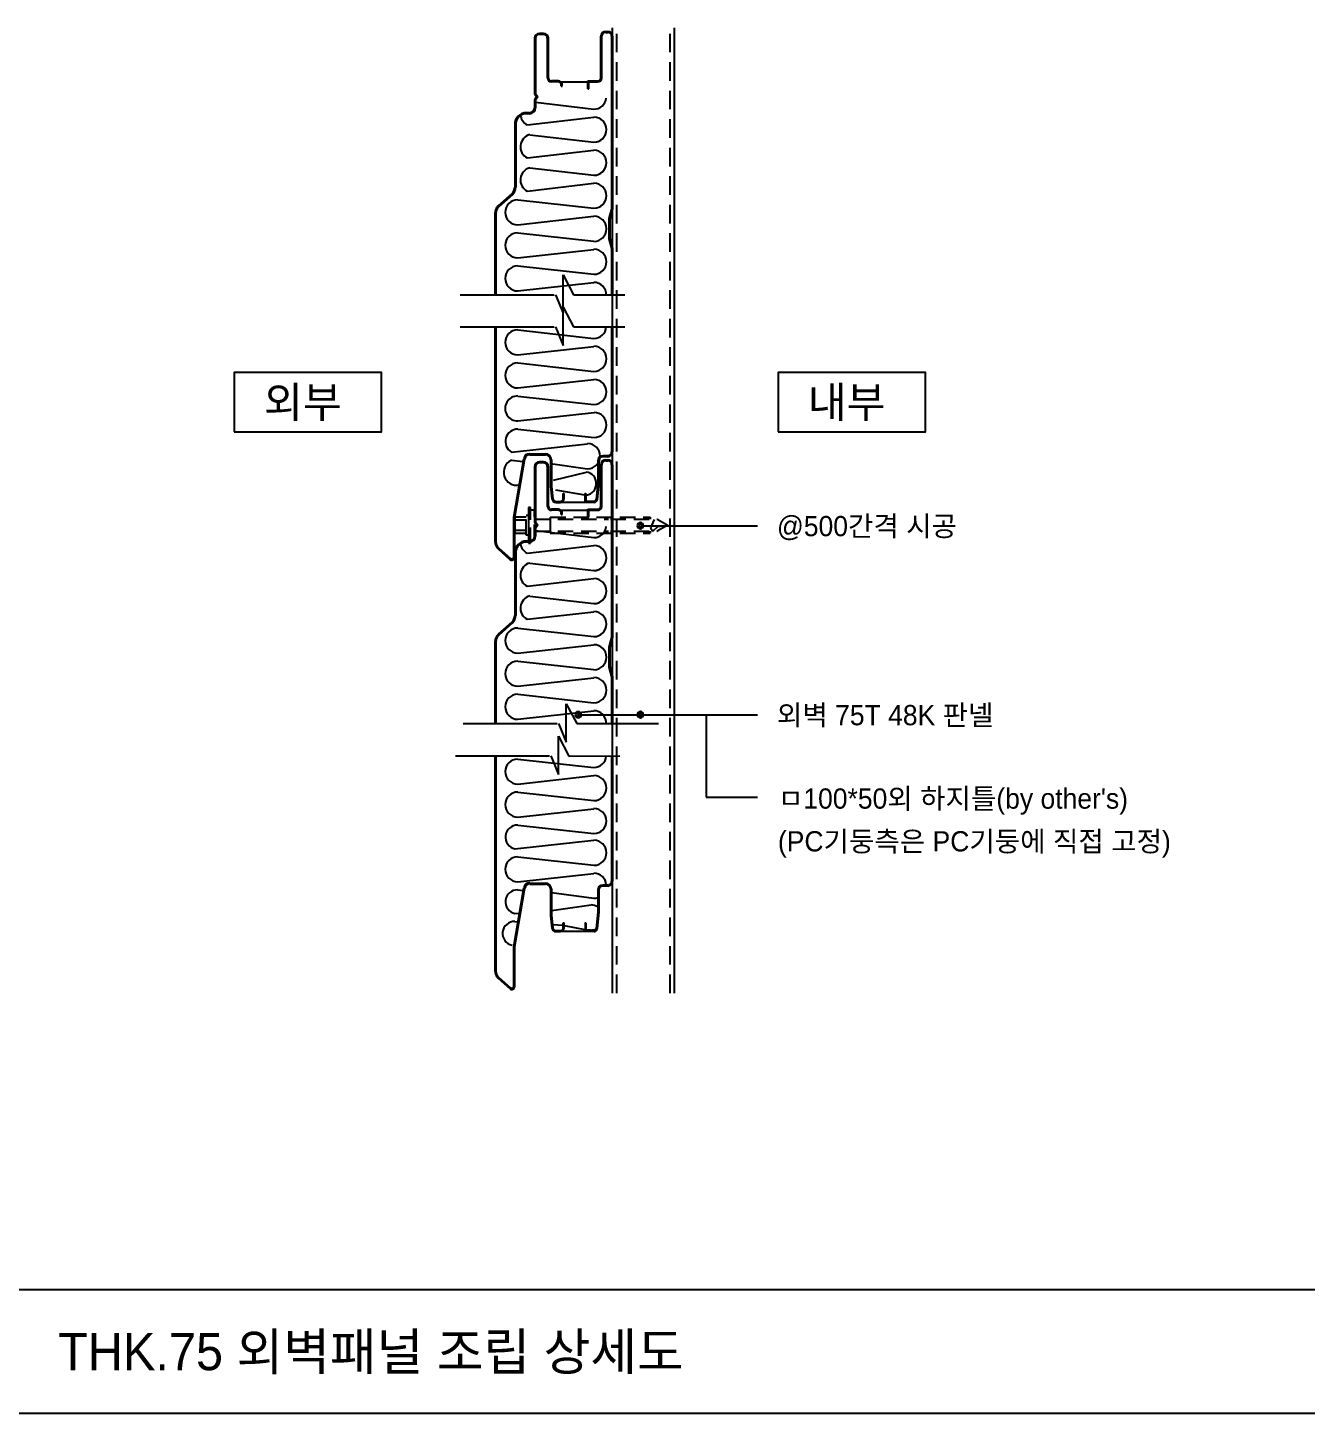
# Model space of a CAD drawing. Header units: millimetres. Extents: x 50863 to 79787, y -43062 to -37468.
# Drawn here: x 52197 to 53228, y -38855 to -37737 of the extents above; entities that cross this region are included whole.
import ezdxf
from ezdxf.enums import TextEntityAlignment as Align

# ---------------------------------------------------------------- set-up
doc = ezdxf.new("R2010")
doc.units = ezdxf.units.MM
doc.header["$LTSCALE"] = 50
for name, pattern in [('AUSGEZOGEN', [0]), ('HID', [2.3, 1.5, -0.8]), ('HIDDEN', [0.375, 0.25, -0.125])]:
    doc.linetypes.add(name, pattern=pattern)
for name, color, linetype in [('1', 1, 'Continuous'), ('6', 6, 'Continuous'), ('ARTINT-A1$0$MK', 3, 'Continuous'), ('ARTINT-A1$0$TEX', 7, 'Continuous'), ('BOLT', 7, 'Continuous'), ('DO', 7, 'Continuous'), ('HAT', 5, 'Continuous'), ('HID', 7, 'HID'), ('HID-1', 4, 'Continuous'), ('TEXT', 3, 'Continuous'), ('WAL', 3, 'Continuous')]:
    doc.layers.add(name, color=color, linetype=linetype)
doc.styles.add('돋움', font='')
doc.styles.add('돋움체', font='')
doc.styles.get('돋움').set_extended_font_data('Dotum')
doc.styles.get('돋움체').set_extended_font_data('DotumChe')

# ---------------------------------------------------------------- blocks, each defined once
blk = doc.blocks.new('POT')
at = {"layer": 'TEXT', "color": 4, "linetype": 'Continuous'}
for radius in [0.5, 0.25]:
    blk.add_circle((0, 0), radius, dxfattribs=at)

msp = doc.modelspace()

# ---------------------------------------------------------------- linework, layer by layer
at = {"color": 0, "linetype": 'AUSGEZOGEN'}
for p, q in [((52605.7, -37745.4), (52605.7, -37790.2)), ((52606.5, -37745.4), (52606.5, -37790)), ((52612.9, -37741.4), (52609.7, -37741.4)), ((52612.9, -37742.2), (52609.7, -37742.2)), ((52616.1, -37777.4), (52616.1, -37745.4)), ((52616.9, -37777.4), (52616.9, -37745.4)), ((52659.1, -37777.4), (52659.1, -37743.8)), ((52659.9, -37777.4), (52659.9, -37743.8)), ((52663.1, -37739.8), (52664.7, -37739.8)), ((52663.1, -37740.6), (52664.7, -37740.6)), ((52667.9, -37743.8), (52667.9, -37882.9)), ((52624.9, -37779.8), (52619.3, -37779.8)), ((52624.9, -37780.6), (52619.3, -37780.6)), ((52648.7, -37779.8), (52648.7, -37780.6)), ((52648.7, -37779.8), (52656.7, -37779.8)), ((52648.7, -37786.2), (52648.7, -37779.8)), ((52649.5, -37780.6), (52656.7, -37780.6)), ((52649.5, -37786.2), (52649.5, -37780.6)), ((52605.7, -37790.2), (52607.3, -37792.6)), ((52607.3, -37792.6), (52605.7, -37795)), ((52606.5, -37790), (52608.3, -37792.6)), ((52608.3, -37792.6), (52606.5, -37795.3)), ((52627.3, -37784), (52627.3, -37783)), ((52628.1, -37784), (52628.1, -37783)), ((52648.7, -37786.2), (52649.5, -37786.2)), ((52605.7, -37795), (52605.7, -37801.4)), ((52606.5, -37795.3), (52606.5, -37801.4)), ((52589.7, -37815), (52589.7, -37865.4)), ((52590.5, -37815), (52590.5, -37865.4)), ((52601.7, -37805.4), (52599.3, -37805.4)), ((52601.7, -37806.2), (52599.3, -37806.2)), ((52587.3, -37870.8), (52576.3, -37880.6)), ((52587.8, -37871.4), (52576.9, -37881.2)), ((52667.9, -37882.9), (52665.5, -37890.9)), ((52668.7, -37883), (52666.3, -37891)), ((52573.7, -37886.6), (52573.7, -37952.6)), ((52574.5, -37886.6), (52574.5, -37952.6)), ((52665.5, -37890.9), (52665.5, -37907.1)), ((52666.3, -37891), (52666.3, -37907)), ((52665.5, -37907.1), (52667.9, -37915.1)), ((52666.3, -37907), (52668.7, -37915)), ((52667.9, -37915.1), (52667.9, -37952.6)), ((52573.7, -37978.2), (52573.7, -38151.4)), ((52574.5, -37978.2), (52574.5, -38151.4)), ((52667.9, -37978.2), (52667.9, -38079)), ((52598.5, -38081.9), (52598.2, -38081.3)), ((52598.9, -38081.5), (52598.2, -38081.3)), ((52601.8, -38080.6), (52614.5, -38080.6)), ((52601.8, -38081.4), (52614.5, -38081.4)), ((52664.7, -38082.2), (52660.7, -38082.2)), ((52664.7, -38083), (52660.7, -38083)), ((52588.9, -38131.7), (52597, -38084.6)), ((52589.7, -38131.8), (52597.8, -38084.7)), ((52605.7, -38091), (52605.7, -38135.8)), ((52606.5, -38091), (52606.5, -38135.6)), ((52612.9, -38087), (52609.7, -38087)), ((52612.9, -38087.8), (52609.7, -38087.8)), ((52616.1, -38123), (52616.1, -38091)), ((52616.9, -38123), (52616.9, -38091)), ((52618.5, -38085.4), (52618.5, -38107)), ((52619.3, -38085.4), (52619.3, -38107)), ((52656.7, -38086.2), (52656.7, -38103.8)), ((52657.5, -38086.2), (52657.5, -38103.8)), ((52656.7, -38103.8), (52655.3, -38117.6)), ((52657.5, -38103.8), (52656.1, -38117.7)), ((52618.5, -38107), (52619.7, -38117)), ((52619.3, -38107), (52620.5, -38116.9)), ((52628.9, -38112.6), (52629.7, -38112.6)), ((52628.9, -38116.6), (52628.9, -38112.6)), ((52629.7, -38116.6), (52629.7, -38112.6)), ((52646.3, -38112.6), (52647.1, -38112.6)), ((52646.3, -38112.6), (52646.3, -38119.8)), ((52647.1, -38112.6), (52647.1, -38119)), ((52624.9, -38125.4), (52619.3, -38125.4)), ((52624.9, -38126.2), (52619.3, -38126.2)), ((52622.9, -38119), (52626.5, -38119)), ((52622.9, -38119.8), (52626.5, -38119.8)), ((52627.3, -38129.6), (52627.3, -38128.6)), ((52628.1, -38129.6), (52628.1, -38128.6)), ((52646.3, -38119), (52646.3, -38119.8)), ((52646.3, -38119), (52646.3, -38119)), ((52653.7, -38119.8), (52646.3, -38119.8)), ((52653.7, -38119), (52647.1, -38119)), ((52588.9, -38164), (52588.9, -38131.7)), ((52589.7, -38164), (52589.7, -38131.8)), ((52605.7, -38135.8), (52607.3, -38138.2)), ((52607.3, -38138.2), (52605.7, -38140.6)), ((52606.5, -38135.6), (52608.3, -38138.2)), ((52608.3, -38138.2), (52606.5, -38140.9)), ((52601.7, -38151), (52599.3, -38151)), ((52605.7, -38140.6), (52605.7, -38147)), ((52606.5, -38140.9), (52606.5, -38147)), ((52576.3, -38157.4), (52585.7, -38165.8)), ((52576.9, -38156.8), (52586.2, -38165.2)), ((52589.7, -38160.6), (52589.7, -38211)), ((52590.5, -38160.6), (52590.5, -38211)), ((52601.7, -38151.8), (52599.3, -38151.8)), ((52587.3, -38216.4), (52576.3, -38226.2)), ((52587.8, -38217), (52576.9, -38226.8)), ((52573.7, -38232.2), (52573.7, -38298.2)), ((52574.5, -38232.2), (52574.5, -38298.2)), ((52573.7, -38324.5), (52573.7, -38497.7)), ((52574.5, -38324.5), (52574.5, -38497.7)), ((52588.9, -38478), (52597, -38430.8)), ((52589.7, -38478), (52597.8, -38430.9)), ((52601.8, -38426.9), (52614.5, -38426.9)), ((52601.8, -38427.7), (52614.5, -38427.7)), ((52618.5, -38431.7), (52618.5, -38453.3)), ((52619.3, -38431.7), (52619.3, -38453.2)), ((52618.5, -38453.3), (52619.7, -38463.2)), ((52619.3, -38453.2), (52620.5, -38463.1)), ((52628.9, -38462.9), (52628.9, -38458.9)), ((52629.7, -38462.9), (52629.7, -38458.9)), ((52622.9, -38465.3), (52626.5, -38465.3)), ((52622.9, -38466.1), (52626.5, -38466.1)), ((52588.9, -38510.3), (52588.9, -38478)), ((52589.7, -38510.3), (52589.7, -38478)), ((52576.3, -38503.6), (52585.7, -38512)), ((52576.9, -38503), (52586.2, -38511.4))]:
    msp.add_line(p, q, dxfattribs=at)
at = {"color": 6}
for p, q in [((52668.7, -37743.8), (52668.7, -37883)), ((52668.7, -37915), (52668.7, -37952.6)), ((52668.7, -37978.2), (52668.7, -38079))]:
    msp.add_line(p, q, dxfattribs=at)
at = {"color": 0}
for p, q in [((52659.1, -38123), (52659.1, -38089.4)), ((52659.9, -38123), (52659.9, -38089.4)), ((52663.1, -38085.4), (52664.7, -38085.4)), ((52663.1, -38086.2), (52664.7, -38086.2)), ((52667.9, -38089.4), (52667.9, -38228.5)), ((52668.7, -38089.4), (52668.7, -38228.6)), ((52648.7, -38125.4), (52656.7, -38125.4)), ((52648.7, -38131.8), (52648.7, -38125.4)), ((52649.5, -38126.2), (52656.7, -38126.2)), ((52649.5, -38131.8), (52649.5, -38126.2)), ((52667.9, -38228.5), (52665.5, -38236.5)), ((52668.7, -38228.6), (52666.3, -38236.6)), ((52665.5, -38236.5), (52665.5, -38252.7)), ((52666.3, -38236.6), (52666.3, -38252.6)), ((52665.5, -38252.7), (52667.9, -38260.7)), ((52666.3, -38252.6), (52668.7, -38260.6)), ((52667.9, -38260.7), (52667.9, -38298.2)), ((52668.7, -38260.6), (52668.7, -38298.2)), ((52667.9, -38324.5), (52667.9, -38425.3)), ((52668.7, -38324.5), (52668.7, -38425.3)), ((52664.7, -38428.5), (52660.7, -38428.5)), ((52664.7, -38429.3), (52660.7, -38429.3)), ((52656.7, -38432.5), (52656.7, -38450)), ((52657.5, -38432.5), (52657.5, -38450.1)), ((52656.7, -38450), (52655.3, -38463.8)), ((52657.5, -38450.1), (52656.1, -38463.9)), ((52653.7, -38466.1), (52646.3, -38466.1)), ((52653.7, -38465.3), (52647.1, -38465.3))]:
    msp.add_line(p, q, dxfattribs=at)
at = {"color": 0, "linetype": 'Continuous', "lineweight": 5}
msp.add_line((52646.3, -38458.9), (52646.3, -38466.1), dxfattribs=at)
msp.add_line((52647.1, -38458.9), (52647.1, -38465.3))
at = {"color": 0, "linetype": 'AUSGEZOGEN'}
for centre, radius, start, end in [((52609.7, -37745.4), 4, 90, 180), ((52609.7, -37745.4), 3.2, 90, 180), ((52612.9, -37745.4), 4, 0, 90), ((52612.9, -37745.4), 3.15, 358.9902, 91.0097), ((52663.1, -37743.8), 4, 90, 180), ((52663.1, -37743.8), 3.2, 89.9507, 180.0493), ((52664.7, -37743.8), 4, 0, 90), ((52664.7, -37743.8), 3.2, 0, 90), ((52619.3, -37777.4), 3.2, 180, 270), ((52619.3, -37777.4), 2.4, 180, 270), ((52624.9, -37783), 3.2, 0, 90), ((52624.9, -37783), 2.4, 0, 90), ((52656.7, -37777.4), 2.4, 270, 360), ((52656.7, -37777.4), 3.2, 270, 0), ((52601.7, -37801.4), 4.8, 270, 0), ((52601.7, -37801.4), 4, 270, 0), ((52599.3, -37815), 9.6, 90, 180), ((52599.3, -37815), 8.8, 90, 180), ((52582.5, -37865.4), 7.2, 311.9872, 0), ((52582.5, -37865.4), 8, 311.9872, 0), ((52581.7, -37886.6), 8, 131.9872, 180), ((52581.7, -37886.6), 7.2, 131.9872, 180), ((52648.5, -38082.5), 10.1, 270, 90), ((52601.8, -38085.5), 4.88, 90, 169.0459), ((52601.8, -38085.5), 4.08, 90, 168.9323), ((52614.5, -38085.4), 4.8, 360, 90), ((52614.5, -38085.4), 4, 360, 90), ((52660.7, -38086.2), 4, 90.0002, 180), ((52660.7, -38086.2), 3.2, 90.0002, 180), ((52664.7, -38079), 4, 270.0002, 0), ((52664.7, -38079), 3.2, 270.0002, 0), ((52609.7, -38091), 4, 90, 180), ((52609.7, -38091), 3.2, 90, 180), ((52612.9, -38091), 4, 0, 90), ((52612.9, -38091), 3.15, 358.9902, 91.0097), ((52622.9, -38116.6), 3.2, 187.1251, 270), ((52622.9, -38116.6), 2.4, 187.1251, 270), ((52626.5, -38116.6), 2.4, 270, 0), ((52626.5, -38116.6), 3.2, 270, 0), ((52653.7, -38117.4), 1.6, 270, 354.2894), ((52653.7, -38117.4), 2.4, 270, 354.2894), ((52619.3, -38123), 3.2, 180, 270), ((52619.3, -38123), 2.4, 180, 270), ((52624.9, -38128.6), 3.2, 0, 90), ((52624.9, -38128.6), 2.4, 0, 90), ((52581.7, -38151.4), 8, 180, 228.0128), ((52581.7, -38151.4), 7.2, 180, 228.0128), ((52599.3, -38160.6), 9.6, 90, 180), ((52601.7, -38147), 4.8, 270, 0), ((52601.7, -38147), 4, 270, 0), ((52599.3, -38160.6), 8.8, 90, 180), ((52587.3, -38164), 2.4, 228.0128, 0), ((52587.3, -38164), 1.6, 228.0128, 0), ((52582.5, -38211), 7.2, 311.9872, 0), ((52582.5, -38211), 8, 311.9872, 0), ((52581.7, -38232.2), 8, 131.9872, 180), ((52581.7, -38232.2), 7.2, 131.9872, 180), ((52601.8, -38431.7), 4.88, 90, 169.0459), ((52601.8, -38431.7), 4.08, 90, 168.9323), ((52614.5, -38431.7), 4.8, 360, 90), ((52614.5, -38431.7), 4, 360, 90), ((52622.9, -38462.9), 3.2, 187.1251, 270), ((52622.9, -38462.9), 2.4, 187.1251, 270), ((52626.5, -38462.9), 2.4, 270, 0), ((52626.5, -38462.9), 3.2, 270, 0), ((52581.7, -38497.7), 8, 180, 228.0128), ((52581.7, -38497.7), 7.2, 180, 228.0128), ((52587.3, -38510.3), 2.4, 228.0128, 0), ((52587.3, -38510.3), 1.6, 228.0128, 0)]:
    msp.add_arc(centre, radius, start, end, dxfattribs=at)
at = {"color": 0}
for centre, radius, start, end in [((52663.1, -38089.4), 4, 90, 180), ((52663.1, -38089.4), 3.2, 89.9507, 180.0493), ((52664.7, -38089.4), 4, 0, 90), ((52664.7, -38089.4), 3.2, 0, 90), ((52656.7, -38123), 2.4, 270, 360), ((52656.7, -38123), 3.2, 270, 0), ((52660.7, -38432.5), 4, 90.0002, 180), ((52660.7, -38432.5), 3.2, 90.0002, 180), ((52664.7, -38425.3), 4, 270.0002, 0), ((52664.7, -38425.3), 3.2, 270.0002, 0), ((52653.7, -38463.7), 1.6, 270, 354.2894), ((52653.7, -38463.7), 2.4, 270, 354.2894)]:
    msp.add_arc(centre, radius, start, end, dxfattribs=at)
at = {"layer": '1'}
for p, q in [((52628.7, -37967.2), (52628.7, -37936.3)), ((52628.7, -37936.3), (52637.2, -37952.3)), ((52545.8, -37952.3), (52621.6, -37952.3)), ((52622.6, -37952.3), (52628.7, -37967.2)), ((52637.2, -37952.3), (52678.4, -37952.3)), ((52628.7, -37993.2), (52628.7, -37962.3)), ((52628.7, -37962.3), (52637.2, -37978.2)), ((52545.8, -37978.2), (52621.6, -37978.2)), ((52622.6, -37978.2), (52628.7, -37993.2)), ((52637.2, -37978.2), (52678.4, -37978.2)), ((52631.1, -38313.2), (52631.1, -38282.3)), ((52631.1, -38282.3), (52639.7, -38298.3)), ((52548.2, -38298.3), (52624, -38298.3)), ((52625, -38298.3), (52631.1, -38313.2)), ((52639.7, -38298.3), (52705.8, -38298.3)), ((52624.9, -38339.4), (52624.9, -38308.5)), ((52624.9, -38308.5), (52633.4, -38324.5)), ((52542, -38324.4), (52617.8, -38324.4)), ((52618.8, -38324.4), (52624.9, -38339.4)), ((52633.4, -38324.5), (52674.6, -38324.4))]:
    msp.add_line(p, q, dxfattribs=at)
at = {"layer": '6', "color": 0}
for p, q in [((52627, -37780.6), (52648.7, -37780.6)), ((52646.3, -38119.8), (52626.5, -38119.8)), ((52627, -38126.2), (52648.7, -38126.2)), ((52646.3, -38466.1), (52626.5, -38466.1))]:
    msp.add_line(p, q, dxfattribs=at)
at = {"layer": 'BOLT', "linetype": 'HIDDEN'}
for p, q in [((52599, -38131.8), (52589.7, -38131.8)), ((52589.7, -38131.8), (52589.7, -38144.6)), ((52599, -38134.2), (52589.7, -38134.2)), ((52605.7, -38133.4), (52665.3, -38133.4)), ((52618.3, -38131.8), (52698.9, -38131.8)), ((52618.3, -38131.8), (52618.3, -38144.6)), ((52666.9, -38133.4), (52704.6, -38133.4)), ((52698.9, -38131.8), (52698.9, -38133.4)), ((52702.2, -38133.5), (52699.3, -38140.2)), ((52699.3, -38140.2), (52701.2, -38142.9)), ((52701.2, -38142.9), (52705.2, -38139.3)), ((52704.6, -38133.4), (52713.1, -38138.2)), ((52713.1, -38138.2), (52704.6, -38143)), ((52705.2, -38139.3), (52713.1, -38138.2)), ((52589.7, -38142.2), (52599, -38142.2)), ((52589.7, -38144.6), (52599, -38144.6)), ((52618.3, -38144.6), (52698.9, -38144.6)), ((52666.9, -38143), (52704.6, -38143)), ((52698.9, -38143), (52698.9, -38144.6))]:
    msp.add_line(p, q, dxfattribs=at)
for points in [[(52600.9, -38152.6), (52602.5, -38152.6), (52602.5, -38123.8), (52600.9, -38123.8)], [(52599, -38130.2), (52600.9, -38130.2), (52600.9, -38146.2), (52599, -38146.2)]]:
    msp.add_lwpolyline(points, close=True, dxfattribs=at)
for points in [[(52602.5, -38150.2), (52605.7, -38150.2), (52605.7, -38126.2), (52602.5, -38126.2)], [(52605.7, -38143), (52665.3, -38143)]]:
    msp.add_lwpolyline(points, dxfattribs=at)
at = {"layer": 'DO'}
for points in [[(52363.4, -38062.9), (52482.2, -38062.9), (52482.2, -38014.9), (52363.4, -38014.9)], [(52802.1, -38062.9), (52920.9, -38062.9), (52920.9, -38014.9), (52802.1, -38014.9)]]:
    msp.add_lwpolyline(points, close=True, dxfattribs=at)
at = {"layer": 'HAT'}
for p, q in [((52627.3, -37784), (52628.1, -37784)), ((52606.5, -37796.9), (52653.5, -37802.5)), ((52599.9, -37815.2), (52653.5, -37809.1)), ((52601.9, -37823.2), (52653.5, -37829.2)), ((52599.9, -37841.9), (52653.5, -37835.7)), ((52601.9, -37849.8), (52653.5, -37855.8)), ((52599.9, -37868.6), (52653.5, -37862.4)), ((52592.1, -37875.7), (52653.5, -37882.5)), ((52592.1, -37895.8), (52653.5, -37889)), ((52592.1, -37902.4), (52653.5, -37909.1)), ((52592.1, -37922.5), (52653.5, -37915.7)), ((52592.1, -37929), (52653.5, -37935.8)), ((52592.1, -37949.1), (52653.5, -37942.3)), ((52592.1, -37980.7), (52653.5, -37987.5)), ((52592.1, -38000.8), (52653.5, -37994)), ((52592.1, -38007.3), (52653.5, -38014.1)), ((52592.1, -38027.4), (52653.5, -38020.6)), ((52592.1, -38034), (52653.5, -38040.8)), ((52592.3, -38054.1), (52653.7, -38047.3)), ((52592.3, -38060.6), (52653.7, -38067.4)), ((52587, -38079.3), (52648.5, -38072.5)), ((52587, -38085.8), (52596.6, -38086.8)), ((52618.5, -38088.3), (52648.5, -38092.6)), ((52621.1, -38102), (52647.6, -38095.3)), ((52622.5, -38109.6), (52647.6, -38113.9)), ((52648.7, -38125.4), (52648.7, -38126.2)), ((52648.7, -38125.4), (52648.7, -38126.2)), ((52627.3, -38129.6), (52628.1, -38129.6)), ((52648.7, -38131.8), (52649.5, -38131.8)), ((52606.5, -38142.5), (52653.5, -38148.1)), ((52599.9, -38160.8), (52653.5, -38154.7)), ((52601.9, -38168.8), (52653.5, -38174.8)), ((52599.9, -38187.5), (52653.5, -38181.3)), ((52601.9, -38195.4), (52653.5, -38201.4)), ((52599.9, -38214.1), (52653.5, -38208)), ((52592.1, -38221.3), (52653.5, -38228.1)), ((52592.1, -38241.4), (52653.5, -38234.6)), ((52592.1, -38247.9), (52653.5, -38254.7)), ((52592.1, -38268.1), (52653.5, -38261.3)), ((52592.1, -38274.6), (52653.5, -38281.4)), ((52592.1, -38294.7), (52653.5, -38287.9)), ((52592.1, -38326.9), (52653.5, -38333.7)), ((52592.1, -38347), (52653.5, -38340.2)), ((52592.1, -38353.6), (52653.5, -38360.3)), ((52592.1, -38373.7), (52653.5, -38366.9)), ((52592.1, -38380.2), (52653.5, -38387)), ((52589.9, -38399.2), (52653.5, -38392.4)), ((52592.1, -38405.8), (52653.5, -38412.5)), ((52592.1, -38425.9), (52653.5, -38419.1)), ((52598.5, -38428.1), (52598.2, -38427.5)), ((52598.9, -38427.8), (52598.2, -38427.5)), ((52592.1, -38432.4), (52596.6, -38432.8)), ((52619.3, -38434.5), (52653.5, -38439.2)), ((52589.9, -38451.4), (52593.5, -38451.1)), ((52619.3, -38449.1), (52651.3, -38444.6)), ((52589.9, -38457.9), (52592.3, -38458.1)), ((52620.2, -38460.3), (52628.9, -38461)), ((52628.9, -38458.9), (52629.7, -38458.9)), ((52629.7, -38461.1), (52646.3, -38464.3)), ((52646.3, -38458.9), (52647.1, -38458.9)), ((52647.1, -38464.4), (52651.3, -38464.7)), ((52646.3, -38465.3), (52646.3, -38466.1)), ((52646.3, -38465.3), (52646.3, -38466.1))]:
    msp.add_line(p, q, dxfattribs=at)
for centre, radius, start, end in [((52653.5, -37792.5), 10.1, 270, 352.8763), ((52604.4, -37806.3), 10.1, 182.9052, 243.3125), ((52653.5, -37819.1), 10.1, 270, 90), ((52604.4, -37832.9), 10.1, 104.4072, 243.3125), ((52653.5, -37819.1), 10.1, 270, 352.8763), ((52653.5, -37845.8), 10.1, 270, 90), ((52653.5, -37845.8), 10.1, 270, 352.8763), ((52604.4, -37859.6), 10.1, 104.4072, 243.3125), ((52653.5, -37872.4), 10.1, 270, 90), ((52592.1, -37885.8), 10.1, 90, 270), ((52653.5, -37899.1), 10.1, 270, 90), ((52592.1, -37912.4), 10.1, 90, 270), ((52653.5, -37925.7), 10.1, 270, 90), ((52592.1, -37939.1), 10.1, 90, 270), ((52653.5, -37952.4), 10.1, 358.6911, 90), ((52592.1, -37990.7), 10.1, 90, 270), ((52653.5, -37977.4), 10.1, 270, 355.3318), ((52653.5, -38004), 10.1, 270, 90), ((52592.1, -38017.4), 10.1, 90, 270), ((52653.5, -38030.7), 10.1, 270, 90), ((52592.1, -38044), 10.1, 90, 270.9937), ((52653.7, -38057.4), 10.1, 270, 90), ((52592.3, -38070.7), 10.1, 90, 238.5721), ((52591.4, -38095.4), 10.6, 114.6733, 280.3045), ((52646.1, -38104.6), 9.42, 279.2864, 80.7136), ((52653.5, -38138.1), 10.1, 270, 352.8763), ((52604.4, -38151.8), 10.1, 187.9932, 243.3125), ((52653.5, -38164.7), 10.1, 270, 90), ((52604.4, -38178.5), 10.1, 104.4072, 243.3125), ((52653.5, -38164.7), 10.1, 270, 352.8763), ((52653.5, -38191.4), 10.1, 270, 90), ((52604.4, -38205.1), 10.1, 104.4072, 243.3125), ((52653.5, -38191.4), 10.1, 270, 352.8763), ((52653.5, -38218), 10.1, 270, 90), ((52592.1, -38231.3), 10.1, 90, 270), ((52653.5, -38244.7), 10.1, 270, 90), ((52592.1, -38258), 10.1, 90, 270), ((52653.5, -38271.3), 10.1, 270, 90), ((52592.1, -38284.7), 10.1, 90, 270), ((52653.5, -38298), 10.1, 358.6911, 90), ((52592.1, -38337), 10.1, 90, 270), ((52653.5, -38323.6), 10.1, 270, 355.3318), ((52653.5, -38350.3), 10.1, 270, 90), ((52592.1, -38363.6), 10.1, 90, 270), ((52653.5, -38376.9), 10.1, 270, 90), ((52591.8, -38389.8), 9.6, 87.8878, 258.7548), ((52653.5, -38402.5), 10.1, 270, 90), ((52592.1, -38415.8), 10.1, 90, 270), ((52653.5, -38429.1), 10.1, 3.918, 90), ((52591.8, -38442), 9.6, 87.8878, 258.7548), ((52653.5, -38429.1), 10.1, 270, 288.258), ((52651.3, -38454.7), 10.1, 57.6869, 90), ((52589.5, -38467.5), 9.6, 87.8878, 258.7548), ((52651.3, -38454.7), 10.1, 270, 293.3237)]:
    msp.add_arc(centre, radius, start, end, dxfattribs=at)
at = {"layer": 'HID', "ltscale": 0.2}
for p, q in [((52672.1, -38515.7), (52672.1, -37736.9)), ((52715.2, -38515.7), (52715.2, -37736.9))]:
    msp.add_line(p, q, dxfattribs=at)
at = {"layer": 'HID-1', "color": 4}
for p, q in [((52668.7, -38515.7), (52668.7, -37736.9)), ((52718.7, -38515.7), (52718.7, -37736.9))]:
    msp.add_line(p, q, dxfattribs=at)
at = {"layer": 'TEXT'}
for p, q in [((52691.1, -38138.6), (52785.6, -38138.6)), ((52640.9, -38291.1), (52785.6, -38291.1)), ((52744, -38291.1), (52744, -38357.5)), ((52744, -38357.5), (52785.6, -38357.5))]:
    msp.add_line(p, q, dxfattribs=at)
at = {"layer": 'WAL', "color": 2}
for p, q in [((50862.7, -38754.7), (54482.7, -38754.7)), ((50862.7, -38854.7), (54482.7, -38854.7))]:
    msp.add_line(p, q, dxfattribs=at)

# ---------------------------------------------------------------- block references
at = {"layer": 'TEXT', "xscale": -5, "yscale": 5, "zscale": 5, "rotation": 89.99999999999997}
for p in [(52691.1, -38138.6), (52640.9, -38291.1), (52691.1, -38291.1)]:
    msp.add_blockref('POT', p, dxfattribs=at)

# ---------------------------------------------------------------- texts
at = {"layer": 'ARTINT-A1$0$MK', "style": '돋움'}
msp.add_text('THK.75 외벽패널 조립 상세도', height=30, dxfattribs=at).set_placement((52221.4, -38819.9))
at = {"layer": 'ARTINT-A1$0$TEX', "style": '돋움'}
for s, height, p in [('@500간격 시공', 16.33, (52801.2, -38147.1)), ('외벽 75T 48K 판넬', 16.335, (52801.2, -38299.6)), ("ㅁ100*50외 하지틀(by other's)", 16.335, (52802, -38366.9)), ('(PC기둥측은 PC기둥에 직접 고정)', 16.335, (52802, -38401.4))]:
    msp.add_text(s, height=height, dxfattribs=at).set_placement(p)
at = {"layer": 'TEXT', "linetype": 'Continuous', "style": '돋움체'}
for s, p in [('외부', (52387.4, -38038.9)), ('내부', (52826.1, -38038.9))]:
    msp.add_text(s, height=25, dxfattribs=at).set_placement(p, align=Align.MIDDLE_LEFT)

doc.saveas('drawing.dxf')
